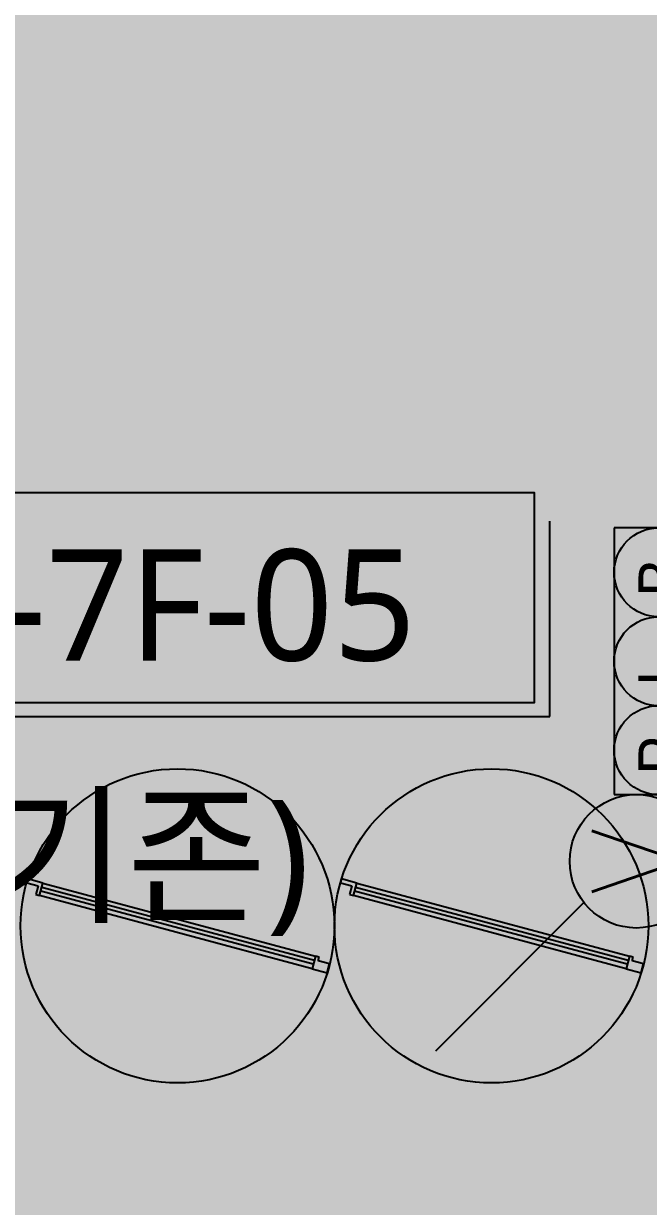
# Model space of a CAD drawing. Header units: millimetres. Extents: x 1710 to 94914, y 1329 to 63037.
# Drawn here: x 33692 to 36082, y 17622 to 22144 of the extents above; entities that cross this region are included whole.
import ezdxf
from ezdxf.enums import TextEntityAlignment as Align

# ---------------------------------------------------------------- set-up
doc = ezdxf.new("R2010")
doc.units = ezdxf.units.MM
doc.header["$LTSCALE"] = 120
for name, color, linetype in [('ARCH', 9, 'Continuous'), ('fire', 2, 'Continuous'), ('fire-l', 4, 'Continuous'), ('STROBE', 1, 'Continuous'), ('공사제외', 5, 'Continuous')]:
    doc.layers.add(name, color=color, linetype=linetype)
doc.styles.add('ghs', font='')
doc.styles.get("Standard").update_dxf_attribs({"font": 'SIMPLEX.shx'})
doc.styles.add('SUKWOO', font='malgun.ttf')
doc.styles.get('ghs').set_extended_font_data('Dotum')

# ---------------------------------------------------------------- blocks, each defined once
blk = doc.blocks.new('e-04')
at = {"layer": 'fire'}
for p, q in [((-3, 4), (-3, 0)), ((3, 4), (-3, 4)), ((3, 0), (3, 4)), ((3, 2), (-3, 2)), ((-3, 0), (3, 2)), ((3, 0), (-3, 0))]:
    blk.add_line(p, q, dxfattribs=at)
for centre in [(-2, 3), (0, 3), (2, 3)]:
    blk.add_circle(centre, 1, dxfattribs=at)
blk.add_solid([(-3, 0), (3, 2), (3, 0), (3, 2)], dxfattribs=at)
at = {"layer": 'fire', "color": 1, "style": 'ghs'}
for s, p in [('P', (-2.55, 2.452)), ('L', (-0.55, 2.452)), ('B', (1.45, 2.452))]:
    blk.add_text(s, height=1, dxfattribs=at).set_placement(p)
blk = doc.blocks.new('e-07')
at = {"layer": 'fire'}
blk.add_circle((0, 1.5), 1.5, dxfattribs=at)
at = {"layer": 'STROBE'}
blk.add_line((0, 3), (0, 2.99), dxfattribs=at)
at = {"layer": 'fire', "color": 1}
blk.add_text('V', height=2, dxfattribs=at).set_placement((0, 1.5), align=Align.MIDDLE)

msp = doc.modelspace()

# ---------------------------------------------------------------- hatches: boundary and pattern name
at = {"layer": '공사제외', "linetype": 'Continuous'}
msp.add_hatch(color=253, dxfattribs=at).paths.add_polyline_path([(29881.3, 15782.9), (37839, 13368.2), (44770.1, 27040), (40481.3, 28562.8), (40462.9, 28694.2), (33086.3, 28694.2), (33086.3, 29394.2), (29881.3, 29394.2)])

# ---------------------------------------------------------------- linework, layer by layer
at = {"layer": 'ARCH', "color": 9}
for p, q in [((33707.7, 18873.7, 0), (33703.9, 18859.2, 0)), ((33703.9, 18859.2, 0), (33747.3, 18847.5, 0)), ((33765.7, 18858.1, 0), (33707.7, 18873.7, 0)), ((34908.8, 18873.7, 0), (34904.9, 18859.2, 0)), ((34904.9, 18859.2, 0), (34948.4, 18847.5, 0)), ((34966.7, 18858.1, 0), (34908.8, 18873.7, 0)), ((33747.3, 18847.5, 0), (33738.3, 18813.7, 0)), ((33738.3, 18813.7, 0), (33752.8, 18809.8, 0)), ((33752.8, 18809.8, 0), (33765.7, 18858.1, 0)), ((34800.5, 18547.2, 0), (33757.3, 18826.7, 0)), ((34804.4, 18561.7, 0), (33761.2, 18841.2, 0)), ((33765.7, 18858.1, 0), (34808.9, 18578.6, 0)), ((34948.4, 18847.5, 0), (34939.3, 18813.7, 0)), ((34939.3, 18813.7, 0), (34953.8, 18809.8, 0)), ((34953.8, 18809.8, 0), (34966.7, 18858.1, 0)), ((36001.5, 18547.2, 0), (34958.3, 18826.7, 0)), ((36005.4, 18561.7, 0), (34962.2, 18841.2, 0)), ((34966.7, 18858.1, 0), (36009.9, 18578.6, 0)), ((34796, 18530.3, 0), (33752.8, 18809.8, 0)), ((35997, 18530.3, 0), (34953.8, 18809.8, 0)), ((34808.9, 18578.6, 0), (34796, 18530.3, 0)), ((34823.4, 18574.7, 0), (34808.9, 18578.6, 0)), ((34819.5, 18560.2, 0), (34823.4, 18574.7, 0)), ((34863, 18548.6, 0), (34819.5, 18560.2, 0)), ((34853.9, 18514.8, 0), (34863, 18548.6, 0)), ((34853.9, 18514.8, 0), (34863, 18548.6, 0)), ((36009.9, 18578.6, 0), (35997, 18530.3, 0)), ((36024.4, 18574.7, 0), (36009.9, 18578.6, 0)), ((36020.5, 18560.2, 0), (36024.4, 18574.7, 0)), ((36064, 18548.6, 0), (36020.5, 18560.2, 0)), ((36055, 18514.8, 0), (36064, 18548.6, 0)), ((36055, 18514.8, 0), (36064, 18548.6, 0)), ((34796, 18530.3, 0), (34853.9, 18514.8, 0)), ((35997, 18530.3, 0), (36055, 18514.8, 0))]:
    msp.add_line(p, q, dxfattribs=at)
for centre in [(34280.8, 18694.2, 0), (35481.9, 18694.2, 0)]:
    msp.add_circle(centre, 600.5, dxfattribs=at)
at = {"layer": 'fire', "color": 4}
for p, q in [((35705.4, 19495.1, 0), (35705.4, 20241.6, 0)), ((32634.1, 19495.1, 0), (35705.4, 19495.1, 0))]:
    msp.add_line(p, q, dxfattribs=at)
at = {"layer": 'fire'}
msp.add_line((35836, 18783.3, 0), (35267.8, 18215, 0), dxfattribs=at)
at = {"layer": 'fire', "color": 1, "elevation": 0}
msp.add_lwpolyline([(32497.6, 19548.7), (35646.6, 19548.7), (35646.6, 20349.7), (32497.6, 20349.7)], close=True, dxfattribs=at)
at = {"layer": 'fire'}
msp.add_solid([(35618.4, 18465.5, 0), (35518.3, 18565.7, 0), (35267.8, 18215, 0)], dxfattribs=at)

# ---------------------------------------------------------------- block references
at = {"layer": 'fire-l', "xscale": 170, "yscale": 170, "zscale": 170}
for name, p, rotation in [('e-04', (36631.3, 19706.1, 0), 89.99999999999997), ('e-07', (36291.3, 18941.1, 0), 89.99999999999999)]:
    msp.add_blockref(name, p, dxfattribs=dict(at, rotation=rotation))

# ---------------------------------------------------------------- texts
at = {"layer": 'fire', "color": 2, "style": 'SUKWOO'}
for s, p in [('FA-7F-05', (34076.2, 19921.6, 0)), ('(기존)', (34087.1, 18942.7, 0))]:
    msp.add_text(s, height=425, dxfattribs=at).set_placement(p, align=Align.MIDDLE)

doc.saveas('drawing.dxf')
